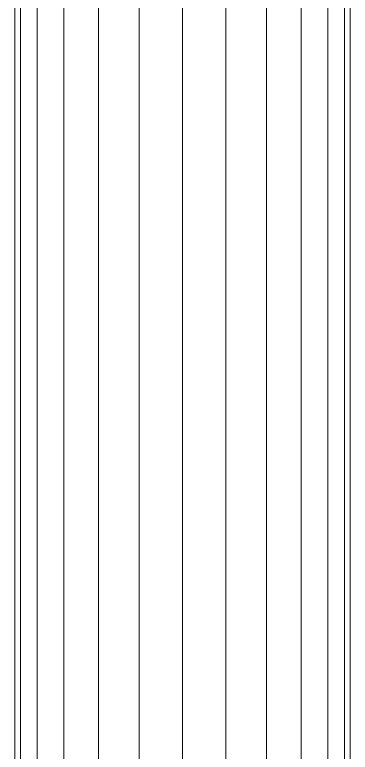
# Model space of a CAD drawing. Header units: inches. Extents: x -3325 to -59, y 5 to 733.
# Drawn here: x -2728.657 to -2727.343, y 169.833 to 172.727 of the extents above; entities that cross this region are included whole.
import ezdxf

# ---------------------------------------------------------------- set-up
doc = ezdxf.new("R2010")
doc.units = ezdxf.units.IN
doc.header["$MEASUREMENT"] = 0
doc.layers.add('P-PIPE', color=10, linetype='Continuous', lineweight=9)

msp = doc.modelspace()

# ---------------------------------------------------------------- linework, layer by layer
at = {"layer": 'P-PIPE', "color": 1}
msp.add_line((-2728, 174.4744, 1070), (-2728, 8.33, 1070), dxfattribs=at)
msp.add_line((-2728, 174.4744, 1070), (-2728, 8.33, 1070), dxfattribs=at)

# ---------------------------------------------------------------- meshes
mesh = msp.add_polyface(dxfattribs=at)
corners = [(-2727.9999, 174.4744, 1070.6575), (-2728.1702, 174.4744, 1070.6351), (-2728.3288, 174.4744, 1070.5694), (-2728.4648, 174.4744, 1070.465), (-2728.5694, 174.4744, 1070.3287), (-2728.6351, 174.4744, 1070.1702), (-2728.6575, 174.4744, 1070), (-2728.6575, 8.33, 1070), (-2728.6351, 8.33, 1070.1702), (-2728.5694, 8.33, 1070.3287), (-2728.4648, 8.33, 1070.465), (-2728.3288, 8.33, 1070.5694), (-2728.1702, 8.33, 1070.6351), (-2727.9999, 8.33, 1070.6575)]
mesh.append_faces([[corners[k] for k in face] for face in [(8, 9, 4, 5), (3, 4, 9, 10), (11, 12, 1, 2), (2, 3, 10, 11)]], dxfattribs={"vtx1": -1, "vtx3": -1, "color": 1})
mesh.append_faces([[corners[k] for k in face] for face in [(6, 7, 8, 5)]], dxfattribs={"vtx2": -1, "color": 1})
mesh.append_faces([[corners[k] for k in face] for face in [(12, 13, 0, 1)]], dxfattribs={"vtx3": -1, "color": 1})
mesh = msp.add_polyface(dxfattribs=at)
corners = [(-2728.6575, 174.4744, 1070), (-2728.6351, 174.4744, 1069.8299), (-2728.5694, 174.4744, 1069.6713), (-2728.4648, 174.4744, 1069.5351), (-2728.3288, 174.4744, 1069.4306), (-2728.1702, 174.4744, 1069.3649), (-2727.9999, 174.4744, 1069.3425), (-2727.9999, 8.33, 1069.3425), (-2728.1702, 8.33, 1069.3649), (-2728.3288, 8.33, 1069.4306), (-2728.4648, 8.33, 1069.5351), (-2728.5694, 8.33, 1069.6713), (-2728.6351, 8.33, 1069.8299), (-2728.6575, 8.33, 1070)]
mesh.append_faces([[corners[k] for k in face] for face in [(1, 12, 13, 0)]], dxfattribs={"vtx0": -1, "color": 1})
mesh.append_faces([[corners[k] for k in face] for face in [(5, 8, 9, 4), (4, 9, 10, 3), (2, 11, 12, 1), (11, 2, 3, 10)]], dxfattribs={"vtx0": -1, "vtx2": -1, "color": 1})
mesh.append_faces([[corners[k] for k in face] for face in [(6, 7, 8, 5)]], dxfattribs={"vtx2": -1, "color": 1})
mesh = msp.add_polyface(dxfattribs=at)
corners = [(-2727.3426, 174.4744, 1070), (-2727.3649, 174.4744, 1070.1702), (-2727.4307, 174.4744, 1070.3287), (-2727.535, 174.4744, 1070.465), (-2727.6713, 174.4744, 1070.5694), (-2727.8298, 174.4744, 1070.6351), (-2727.9999, 174.4744, 1070.6575), (-2727.9999, 8.33, 1070.6575), (-2727.8298, 8.33, 1070.6351), (-2727.6713, 8.33, 1070.5694), (-2727.535, 8.33, 1070.465), (-2727.4307, 8.33, 1070.3287), (-2727.3649, 8.33, 1070.1702), (-2727.3426, 8.33, 1070)]
mesh.append_faces([[corners[k] for k in face] for face in [(7, 8, 5, 6)]], dxfattribs={"vtx1": -1, "color": 1})
mesh.append_faces([[corners[k] for k in face] for face in [(8, 9, 4, 5), (3, 4, 9, 10), (11, 12, 1, 2), (2, 3, 10, 11)]], dxfattribs={"vtx1": -1, "vtx3": -1, "color": 1})
mesh.append_faces([[corners[k] for k in face] for face in [(12, 13, 0, 1)]], dxfattribs={"vtx3": -1, "color": 1})
mesh = msp.add_polyface(dxfattribs=at)
corners = [(-2727.9999, 174.4744, 1069.3425), (-2727.8298, 174.4744, 1069.3649), (-2727.6713, 174.4744, 1069.4306), (-2727.535, 174.4744, 1069.5351), (-2727.4307, 174.4744, 1069.6713), (-2727.3649, 174.4744, 1069.8299), (-2727.3426, 174.4744, 1070), (-2727.3426, 8.33, 1070), (-2727.3649, 8.33, 1069.8299), (-2727.4307, 8.33, 1069.6713), (-2727.535, 8.33, 1069.5351), (-2727.6713, 8.33, 1069.4306), (-2727.8298, 8.33, 1069.3649), (-2727.9999, 8.33, 1069.3425)]
mesh.append_faces([[corners[k] for k in face] for face in [(1, 12, 13, 0)]], dxfattribs={"vtx0": -1, "color": 1})
mesh.append_faces([[corners[k] for k in face] for face in [(5, 8, 9, 4), (4, 9, 10, 3), (2, 11, 12, 1), (11, 2, 3, 10)]], dxfattribs={"vtx0": -1, "vtx2": -1, "color": 1})
mesh.append_faces([[corners[k] for k in face] for face in [(5, 6, 7, 8)]], dxfattribs={"vtx3": -1, "color": 1})

doc.saveas('drawing.dxf')
